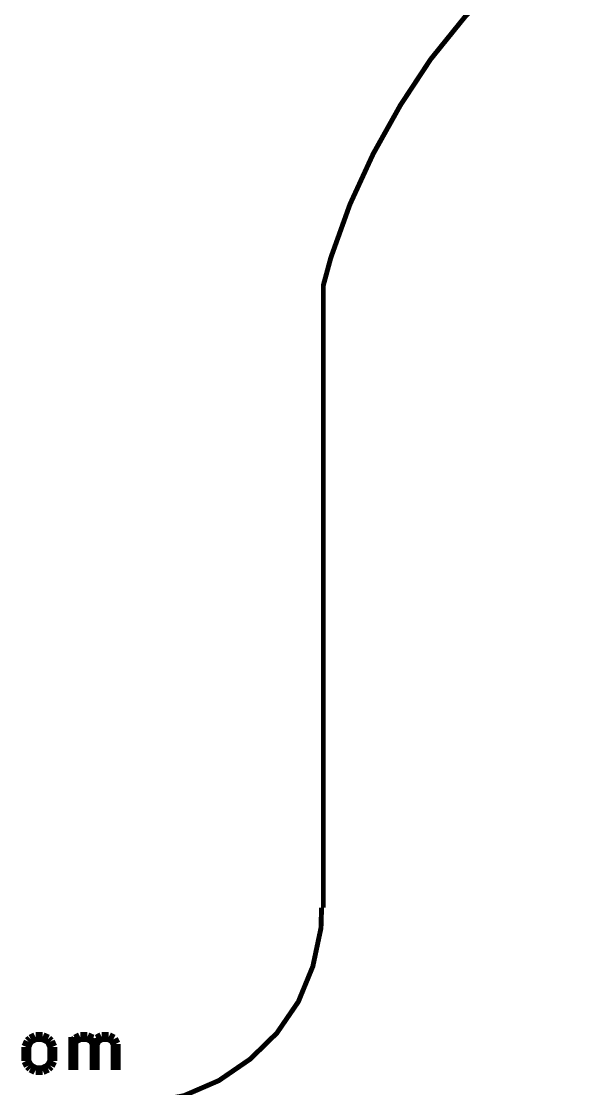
# Model space of a CAD drawing. Header units: millimetres. Extents: x 10 to 287, y 10 to 200.
# Drawn here: x 137.91 to 155.31, y 49.78 to 82.24 of the extents above; entities that cross this region are included whole.
import ezdxf

# ---------------------------------------------------------------- set-up
doc = ezdxf.new("R2010")
doc.units = ezdxf.units.MM
doc.layers.add('P', color=7, linetype='Continuous')

msp = doc.modelspace()

# ---------------------------------------------------------------- linework, layer by layer
at = {"layer": 'P'}
for points, const_width in [([(166.952, 89.464), (167.199, 89.464), (166.934, 89.464), (166.07, 89.447), (164.342, 89.306), (162.666, 89.023), (161.043, 88.6), (159.456, 88.071), (157.939, 87.401), (156.475, 86.607), (155.081, 85.707), (153.758, 84.702), (152.541, 83.591), (151.395, 82.374), (150.354, 81.086), (149.437, 79.693), (148.608, 78.211), (147.902, 76.676), (147.32, 75.053), (147.091, 74.207)], 0.15), ([(166.952, 89.464), (167.199, 89.464), (166.934, 89.464), (166.07, 89.447), (164.342, 89.306), (162.666, 89.023), (161.043, 88.6), (159.456, 88.071), (157.939, 87.401), (156.475, 86.607), (155.081, 85.707), (153.758, 84.702), (152.541, 83.591), (151.395, 82.374), (150.354, 81.086), (149.437, 79.693), (148.608, 78.211), (147.902, 76.676), (147.32, 75.053), (147.091, 74.207)], 0.15), ([(147.091, 74.224), (147.091, 55.28)], 0.15), ([(147.091, 74.224), (147.091, 55.28)], 0.15), ([(141.076, 49.301), (141.693, 49.336), (142.857, 49.565), (143.916, 50.024), (144.868, 50.677), (145.68, 51.47), (146.332, 52.423), (146.773, 53.499), (147.02, 54.663), (147.038, 55.28)], 0.15), ([(141.076, 49.301), (141.693, 49.336), (142.857, 49.565), (143.916, 50.024), (144.868, 50.677), (145.68, 51.47), (146.332, 52.423), (146.773, 53.499), (147.02, 54.663), (147.038, 55.28)], 0.15), ([(138.06, 51.047), (138.13, 51.206)], 0.3), ([(138.06, 51.047), (138.13, 51.206)], 0.3), ([(138.06, 51.047), (138.13, 51.206)], 0.3), ([(138.06, 51.047), (138.13, 51.206)], 0.3), ([(138.13, 51.206), (138.201, 51.276)], 0.3), ([(138.13, 51.206), (138.201, 51.276)], 0.3), ([(138.13, 51.206), (138.201, 51.276)], 0.3), ([(138.13, 51.206), (138.201, 51.276)], 0.3), ([(138.201, 51.276), (138.342, 51.347)], 0.3), ([(138.201, 51.276), (138.342, 51.347)], 0.3), ([(138.201, 51.276), (138.342, 51.347)], 0.3), ([(138.201, 51.276), (138.342, 51.347)], 0.3), ([(138.342, 51.347), (138.553, 51.347)], 0.3), ([(138.342, 51.347), (138.553, 51.347)], 0.3), ([(138.342, 51.347), (138.553, 51.347)], 0.3), ([(138.342, 51.347), (138.553, 51.347)], 0.3), ([(138.553, 51.347), (138.712, 51.276)], 0.3), ([(138.553, 51.347), (138.712, 51.276)], 0.3), ([(138.553, 51.347), (138.712, 51.276)], 0.3), ([(138.553, 51.347), (138.712, 51.276)], 0.3), ([(138.712, 51.276), (138.783, 51.206)], 0.3), ([(138.712, 51.276), (138.783, 51.206)], 0.3), ([(138.712, 51.276), (138.783, 51.206)], 0.3), ([(138.712, 51.276), (138.783, 51.206)], 0.3), ([(138.783, 51.206), (138.853, 51.047)], 0.3), ([(138.783, 51.206), (138.853, 51.047)], 0.3), ([(138.783, 51.206), (138.853, 51.047)], 0.3), ([(138.783, 51.206), (138.853, 51.047)], 0.3), ([(139.488, 50.341), (139.488, 51.347)], 0.3), ([(139.488, 50.341), (139.488, 51.347)], 0.3), ([(139.488, 50.341), (139.488, 51.347)], 0.3), ([(139.488, 50.341), (139.488, 51.347)], 0.3), ([(139.488, 51.206), (139.559, 51.276)], 0.3), ([(139.488, 51.206), (139.559, 51.276)], 0.3), ([(139.488, 51.206), (139.559, 51.276)], 0.3), ([(139.488, 51.206), (139.559, 51.276)], 0.3), ([(139.559, 51.276), (139.7, 51.347)], 0.3), ([(139.559, 51.276), (139.7, 51.347)], 0.3), ([(139.559, 51.276), (139.7, 51.347)], 0.3), ([(139.559, 51.276), (139.7, 51.347)], 0.3), ([(139.7, 51.347), (139.912, 51.347)], 0.3), ([(139.7, 51.347), (139.912, 51.347)], 0.3), ([(139.7, 51.347), (139.912, 51.347)], 0.3), ([(139.7, 51.347), (139.912, 51.347)], 0.3), ([(139.912, 51.347), (140.07, 51.276)], 0.3), ([(139.912, 51.347), (140.07, 51.276)], 0.3), ([(139.912, 51.347), (140.07, 51.276)], 0.3), ([(139.912, 51.347), (140.07, 51.276)], 0.3), ([(140.07, 51.276), (140.141, 51.135)], 0.3), ([(140.07, 51.276), (140.141, 51.135)], 0.3), ([(140.07, 51.276), (140.141, 51.135)], 0.3), ([(140.07, 51.276), (140.141, 51.135)], 0.3), ([(140.141, 51.135), (140.212, 51.276)], 0.3), ([(140.141, 51.135), (140.212, 51.276)], 0.3), ([(140.141, 51.135), (140.212, 51.276)], 0.3), ([(140.141, 51.135), (140.212, 51.276)], 0.3), ([(140.212, 51.276), (140.353, 51.347)], 0.3), ([(140.212, 51.276), (140.353, 51.347)], 0.3), ([(140.212, 51.276), (140.353, 51.347)], 0.3), ([(140.212, 51.276), (140.353, 51.347)], 0.3), ([(140.353, 51.347), (140.564, 51.347)], 0.3), ([(140.353, 51.347), (140.564, 51.347)], 0.3), ([(140.353, 51.347), (140.564, 51.347)], 0.3), ([(140.353, 51.347), (140.564, 51.347)], 0.3), ([(140.564, 51.347), (140.705, 51.276)], 0.3), ([(140.564, 51.347), (140.705, 51.276)], 0.3), ([(140.564, 51.347), (140.705, 51.276)], 0.3), ([(140.564, 51.347), (140.705, 51.276)], 0.3), ([(140.705, 51.276), (140.776, 51.135)], 0.3), ([(140.705, 51.276), (140.776, 51.135)], 0.3), ([(140.705, 51.276), (140.776, 51.135)], 0.3), ([(140.705, 51.276), (140.776, 51.135)], 0.3), ([(138.06, 50.624), (138.06, 51.047)], 0.3), ([(138.06, 50.624), (138.06, 51.047)], 0.3), ([(138.06, 50.624), (138.06, 51.047)], 0.3), ([(138.06, 50.624), (138.06, 51.047)], 0.3), ([(138.853, 51.047), (138.853, 50.624)], 0.3), ([(138.853, 51.047), (138.853, 50.624)], 0.3), ([(138.853, 51.047), (138.853, 50.624)], 0.3), ([(138.853, 51.047), (138.853, 50.624)], 0.3), ([(140.141, 51.135), (140.141, 50.341)], 0.3), ([(140.141, 51.135), (140.141, 50.341)], 0.3), ([(140.141, 51.135), (140.141, 50.341)], 0.3), ([(140.141, 51.135), (140.141, 50.341)], 0.3), ([(140.776, 51.135), (140.776, 50.341)], 0.3), ([(140.776, 51.135), (140.776, 50.341)], 0.3), ([(140.776, 51.135), (140.776, 50.341)], 0.3), ([(140.776, 51.135), (140.776, 50.341)], 0.3), ([(138.13, 50.483), (138.06, 50.624)], 0.3), ([(138.13, 50.483), (138.06, 50.624)], 0.3), ([(138.13, 50.483), (138.06, 50.624)], 0.3), ([(138.13, 50.483), (138.06, 50.624)], 0.3), ([(138.853, 50.624), (138.783, 50.483)], 0.3), ([(138.853, 50.624), (138.783, 50.483)], 0.3), ([(138.853, 50.624), (138.783, 50.483)], 0.3), ([(138.853, 50.624), (138.783, 50.483)], 0.3), ([(138.201, 50.412), (138.13, 50.483)], 0.3), ([(138.201, 50.412), (138.13, 50.483)], 0.3), ([(138.201, 50.412), (138.13, 50.483)], 0.3), ([(138.201, 50.412), (138.13, 50.483)], 0.3), ([(138.342, 50.341), (138.201, 50.412)], 0.3), ([(138.342, 50.341), (138.201, 50.412)], 0.3), ([(138.342, 50.341), (138.201, 50.412)], 0.3), ([(138.342, 50.341), (138.201, 50.412)], 0.3), ([(138.553, 50.341), (138.342, 50.341)], 0.3), ([(138.553, 50.341), (138.342, 50.341)], 0.3), ([(138.553, 50.341), (138.342, 50.341)], 0.3), ([(138.553, 50.341), (138.342, 50.341)], 0.3), ([(138.712, 50.412), (138.553, 50.341)], 0.3), ([(138.712, 50.412), (138.553, 50.341)], 0.3), ([(138.712, 50.412), (138.553, 50.341)], 0.3), ([(138.712, 50.412), (138.553, 50.341)], 0.3), ([(138.783, 50.483), (138.712, 50.412)], 0.3), ([(138.783, 50.483), (138.712, 50.412)], 0.3), ([(138.783, 50.483), (138.712, 50.412)], 0.3), ([(138.783, 50.483), (138.712, 50.412)], 0.3)]:
    msp.add_lwpolyline(points, dxfattribs=dict(at, const_width=const_width))

doc.saveas('drawing.dxf')
